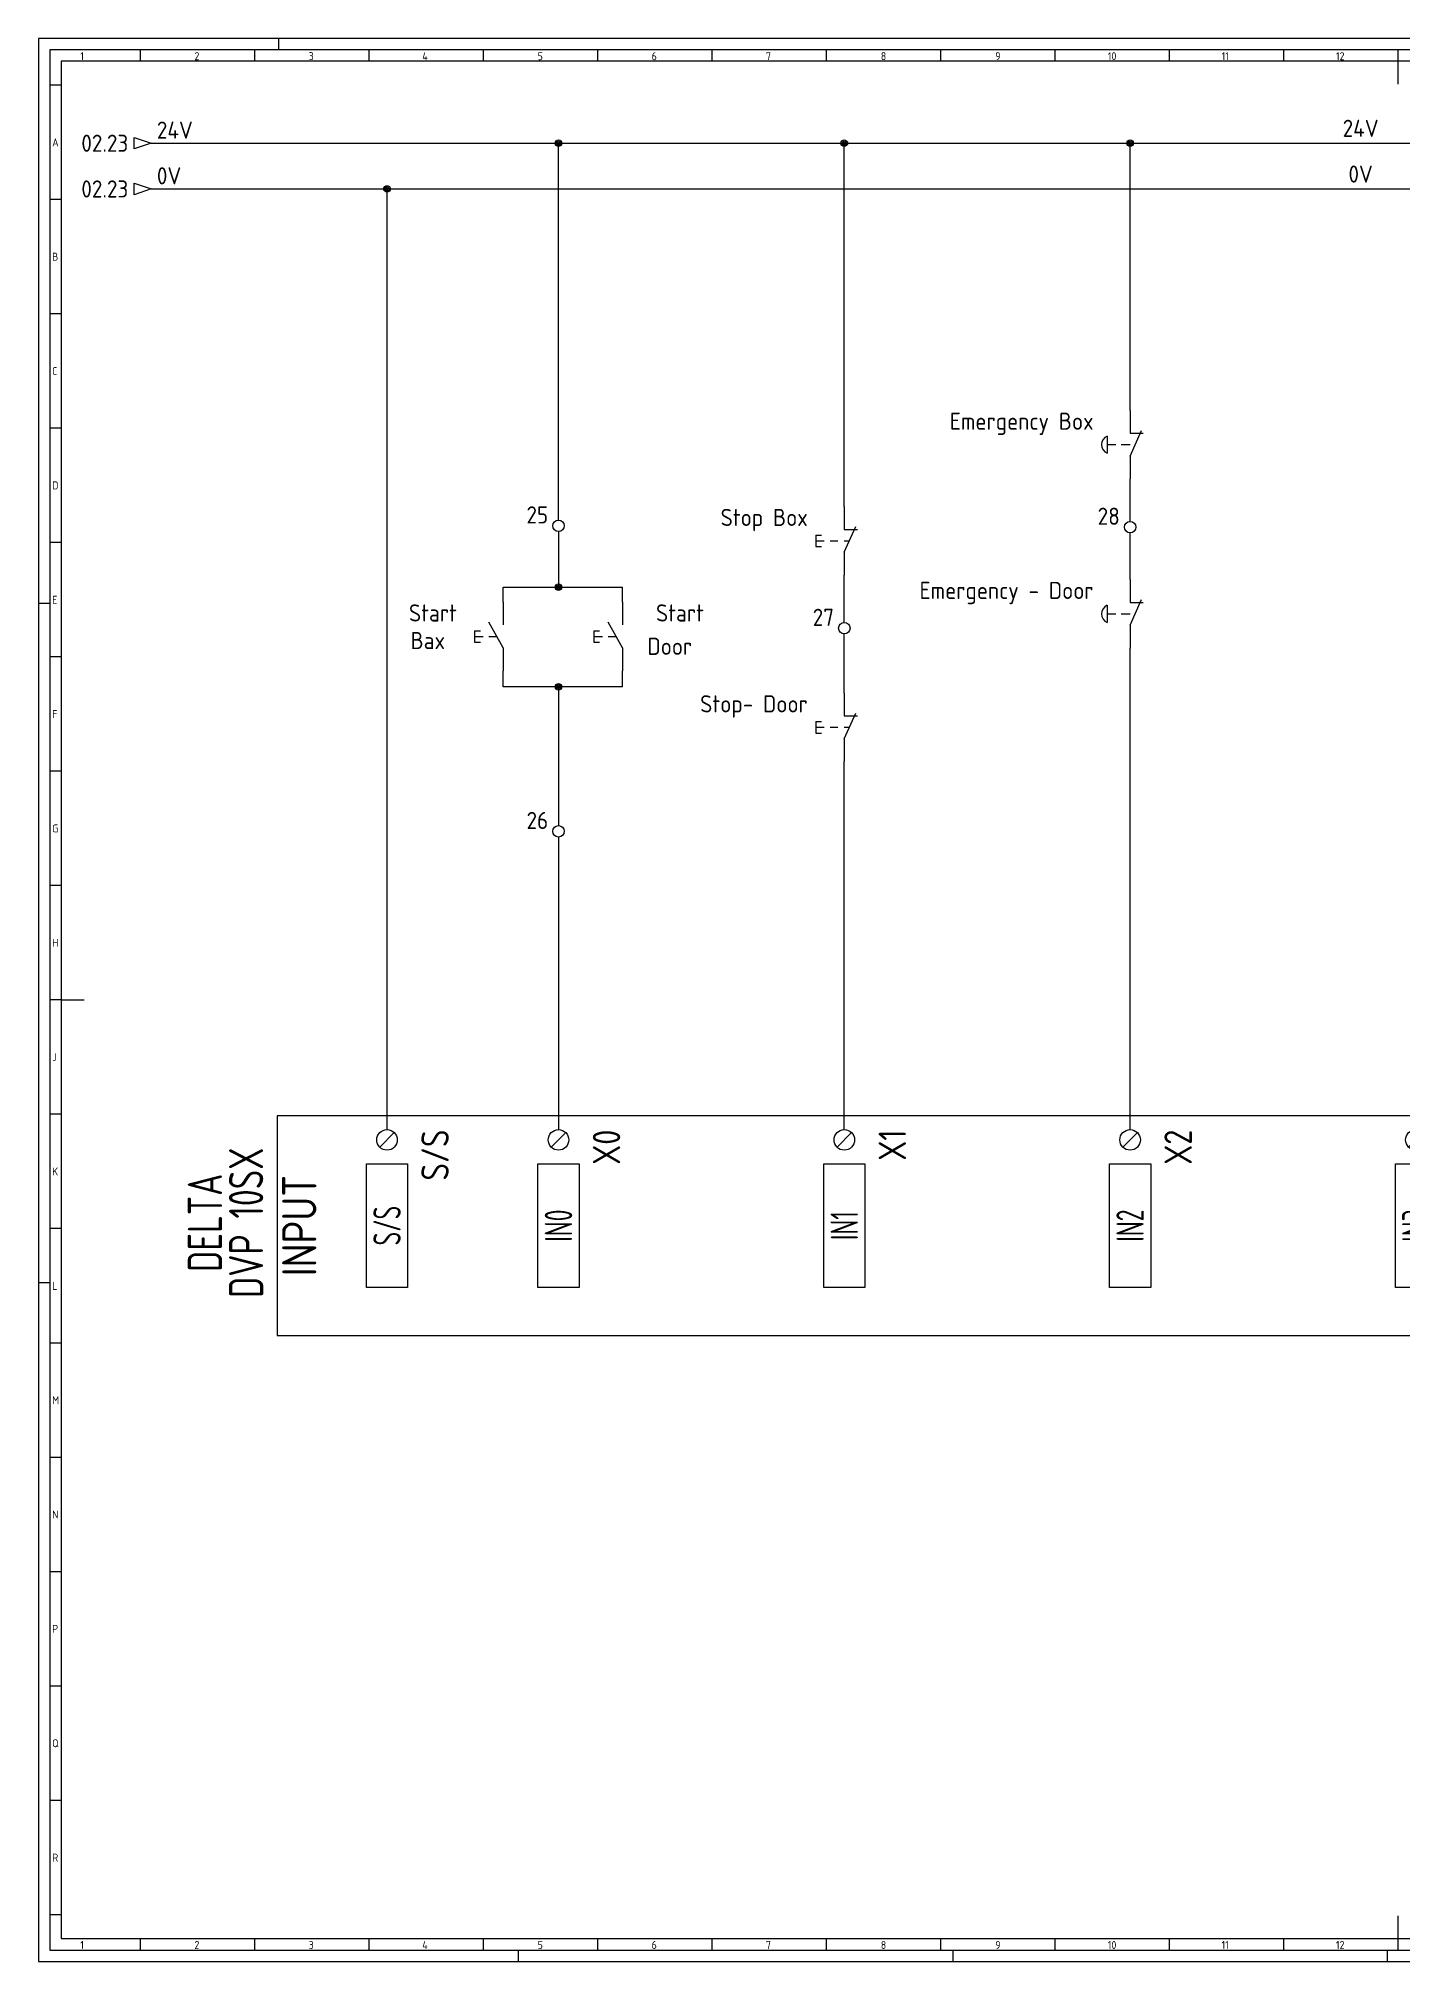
# Model space of a CAD drawing. Header units: millimetres. Extents: x 0 to 1189, y 5 to 846.
# Drawn here: x 0 to 597, y 5 to 846 of the extents above; entities that cross this region are included whole.
import ezdxf
from ezdxf.enums import TextEntityAlignment as Align

# ---------------------------------------------------------------- set-up
doc = ezdxf.new("R2010")
doc.units = ezdxf.units.MM
doc.header["$LTSCALE"] = 12
for name, color, linetype in [('035', 5, 'Continuous'), ('07', 7, 'Continuous'), ('DESC', 1, 'Continuous'), ('MISC', 2, 'Continuous'), ('RED_2.5mm^2', 1, 'Continuous'), ('SYMS', 7, 'Continuous'), ('TAGS', 51, 'Continuous'), ('TERMS', 4, 'Continuous'), ('WIRENO', 70, 'Continuous'), ('WIREREF_DEST', 61, 'Continuous'), ('XREF', 7, 'Continuous')]:
    doc.layers.add(name, color=color, linetype=linetype)
doc.styles.add('ISO Proportional', font='isocp.shx')
doc.styles.add('WD_IEC', font='ISOCP2.shx', dxfattribs={"width": 0.9, "height": 4})

# ---------------------------------------------------------------- blocks, each defined once
blk = doc.blocks.new('IEC_border_a0')
at = {"layer": '035', "color": 0}
for p, q in [((0, 841), (0, 0)), ((1189, 841), (0, 841)), ((44.5, 836), (44.5, 831)), ((94.5, 836), (94.5, 831)), ((105, 841), (105, 836)), ((144.5, 836), (144.5, 831)), ((194.5, 836), (194.5, 831)), ((244.5, 836), (244.5, 831)), ((294.5, 836), (294.5, 831)), ((344.5, 836), (344.5, 831)), ((394.5, 836), (394.5, 831)), ((444.5, 836), (444.5, 831)), ((494.5, 836), (494.5, 831)), ((544.5, 836), (544.5, 831)), ((594.5, 836), (594.5, 831)), ((9.98, 820.54), (5, 820.54)), ((9.98, 770.54), (5, 770.54)), ((9.98, 720.54), (5, 720.54)), ((9.98, 670.54), (5, 670.54)), ((9.98, 620.54), (5, 620.54)), ((0, 594), (5, 594)), ((10, 570.5), (5.02, 570.5)), ((10, 520.5), (5, 520.5)), ((10, 470.5), (5.02, 470.5)), ((10, 420.5), (5.02, 420.5)), ((10, 370.5), (5.02, 370.5)), ((10, 320.5), (5.02, 320.5)), ((0, 297), (5, 297)), ((10.02, 270.46), (5.03, 270.46)), ((10.02, 220.46), (5.03, 220.46)), ((10.02, 170.46), (5.03, 170.46)), ((10.02, 120.46), (5.03, 120.46)), ((10.02, 70.46), (5.03, 70.46)), ((10.03, 20.42), (5.05, 20.42)), ((44.5, 10), (44.5, 5)), ((94.5, 10), (94.5, 5)), ((144.5, 10), (144.5, 5)), ((194.5, 10), (194.5, 5)), ((244.5, 10), (244.5, 5)), ((294.5, 10), (294.5, 5)), ((344.5, 10), (344.5, 5)), ((394.5, 10), (394.5, 5)), ((444.5, 10), (444.5, 5)), ((494.5, 10), (494.5, 5)), ((544.5, 10), (544.5, 5)), ((594.5, 10), (594.5, 5)), ((0, 0), (1189, 0)), ((210, 0), (210, 5)), ((400, 0), (400, 5)), ((590, 0), (590, 5))]:
    blk.add_line(p, q, dxfattribs=at)
blk.add_lwpolyline([(10, 10), (1179, 10), (1179, 831), (10, 831)], close=True, dxfattribs=at)
at = {"layer": '07', "color": 0}
for p, q in [((594.5, 831), (594.5, 821)), ((10, 420.5), (20, 420.5)), ((594.5, 20), (594.5, 10))]:
    blk.add_line(p, q, dxfattribs=at)
blk.add_lwpolyline([(5, 5), (1184, 5), (1184, 836), (5, 836)], close=True, dxfattribs=at)
at = {"layer": '035', "color": 0, "style": 'ISO Proportional'}
for s, p in [('1', (18.31, 831.5)), ('2', (68.23, 831.5)), ('3', (118.18, 831.5)), ('4', (167.88, 831.5)), ('5', (218.34, 831.5)), ('6', (268.19, 831.5)), ('7', (318.17, 831.5)), ('8', (368.42, 831.5)), ('9', (418.46, 831.5)), ('10', (467.72, 831.5)), ('11', (517.49, 831.5)), ('12', (567.49, 831.5)), ('A', (6, 793.79)), ('B', (6, 743.79)), ('C', (6, 693.79)), ('D', (6, 643.79)), ('E', (6.02, 593.75)), ('F', (6.02, 543.75)), ('G', (6.02, 493.75)), ('H', (6.02, 443.75)), ('J', (6.02, 393.75)), ('K', (6.02, 343.75)), ('L', (6.03, 293.72)), ('M', (6.03, 243.72)), ('N', (6.03, 193.72)), ('P', (6.03, 143.72)), ('Q', (6.03, 93.72)), ('R', (6.05, 43.68)), ('1', (18.31, 5.5)), ('2', (68.23, 5.5)), ('3', (118.18, 5.5)), ('4', (167.88, 5.5)), ('5', (218.34, 5.5)), ('6', (268.19, 5.5)), ('7', (318.17, 5.5)), ('8', (368.42, 5.5)), ('9', (418.46, 5.5)), ('10', (467.72, 5.5)), ('11', (517.49, 5.5)), ('12', (567.49, 5.5))]:
    blk.add_text(s, height=3.5, dxfattribs=at).set_placement(p)
blk = doc.blocks.new('PLCIO_F85')
blk.add_line((631.03, 48), (631.03, -48))
at = {"layer": 'SYMS'}
for p, q in [((-48, 48), (-48, -48)), ((631.03, 48), (-48, 48)), ((-3.18, 34.32), (3.18, 40.68)), ((71.82, 34.32), (78.18, 40.68)), ((196.82, 34.32), (203.18, 40.68)), ((321.82, 34.32), (328.18, 40.68)), ((446.82, 34.32), (453.18, 40.68)), ((-9, -27), (-9, 27)), ((-9, 27), (9, 27)), ((9, 27), (9, -27)), ((66, -27), (66, 27)), ((66, 27), (84, 27)), ((84, 27), (84, -27)), ((191, -27), (191, 27)), ((191, 27), (209, 27)), ((209, 27), (209, -27)), ((316, -27), (316, 27)), ((316, 27), (334, 27)), ((334, 27), (334, -27)), ((441, -27), (441, 27)), ((441, 27), (459, 27)), ((459, 27), (459, -27)), ((9, -27), (-9, -27)), ((84, -27), (66, -27)), ((209, -27), (191, -27)), ((334, -27), (316, -27)), ((459, -27), (441, -27)), ((-48, -48), (631.03, -48))]:
    blk.add_line(p, q, dxfattribs=at)
for centre in [(0, 37.5), (75, 37.5), (200, 37.5), (325, 37.5), (450, 37.5)]:
    blk.add_circle(centre, 4.5, dxfattribs=at)
at = {"layer": 'SYMS', "style": 'WD_IEC', "width": 0.9}
for tag, p in [('TERMDESC02', (81.25, 60)), ('TERMDESC03', (206.25, 60)), ('TERMDESC04', (331.25, 60)), ('TERMDESC05', (456.25, 60)), ('TERMDESC01', (6.25, 60))]:
    blk.add_attdef(tag, text='', height=12, rotation=90, dxfattribs=at).set_placement(p, align=Align.TOP_LEFT)
at = {"layer": 'SYMS', "style": 'WD_IEC', "width": 0.9, "flags": 1}
for tag, p in [('X2TERM01', (0, 42)), ('X2TERM02', (75, 42)), ('X2TERM03', (200, 42)), ('X2TERM04', (325, 42)), ('X2TERM05', (450, 42))]:
    blk.add_attdef(tag, text='', height=1.92, rotation=90, dxfattribs=at).set_placement(p, align=Align.RIGHT)
at = {"layer": 'SYMS', "style": 'WD_IEC', "width": 0.9}
for tag, p in [('TERM01', (15, 42)), ('TERM02', (90, 42)), ('TERM03', (215, 42)), ('TERM04', (340, 42)), ('TERM05', (465, 42))]:
    blk.add_attdef(tag, text='', height=12, rotation=90, dxfattribs=at).set_placement(p, align=Align.TOP_RIGHT)
at = {"layer": 'SYMS', "style": 'WD_IEC'}
for tag, width, p in [('LINE1', 0.9, (-87, 0)), ('LINE2', 0.9, (-69, 0)), ('DESC', 0.9, (-50.84, 0)), ('INST', 0.8, (-159, 0)), ('LOC', 0.8, (-141, 0)), ('MFG', 0.8, (-123, 0)), ('CAT', 0.8, (-105, 0)), ('TAG', 0.9, (-30.87, 0))]:
    blk.add_attdef(tag, text='', height=15, rotation=90, dxfattribs=dict(at, width=width)).set_placement(p, align=Align.CENTER)
at = {"layer": 'SYMS', "style": 'WD_IEC', "width": 0.7}
for tag, p in [('TAGA02', (75, 0)), ('TAGA03', (200, 0)), ('TAGA04', (325, 0)), ('TAGA05', (450, 0)), ('TAGA01', (0, 0))]:
    blk.add_attdef(tag, text='', height=12, rotation=90, dxfattribs=at).set_placement(p, align=Align.MIDDLE_CENTER)
at = {"layer": 'SYMS', "linetype": 'Continuous', "style": 'WD_IEC', "width": 0.9, "flags": 9}
blk.add_attdef('ASSYCODE', text='', height=1.92, rotation=90, dxfattribs=at).set_placement((-102.85, -22.08), align=Align.CENTER)
at = {"layer": 'SYMS', "style": 'WD_IEC', "width": 0.9}
for tag, p in [('DESCA01', (-9, -111)), ('DESCB01', (9, -111)), ('DESCC01', (27, -111)), ('DESCD01', (45, -111)), ('DESCE01', (63, -111)), ('DESCA02', (66, -111)), ('DESCB02', (84, -111)), ('DESCC02', (102, -111)), ('DESCD02', (120, -111)), ('DESCE02', (138, -111)), ('DESCA03', (191, -111)), ('DESCB03', (209, -111)), ('DESCC03', (227, -111)), ('DESCD03', (245, -111)), ('DESCE03', (263, -111)), ('DESCA04', (316, -111)), ('DESCB04', (334, -111)), ('DESCC04', (352, -111)), ('DESCD04', (370, -111)), ('DESCE04', (388, -111)), ('DESCA05', (441, -111)), ('DESCB05', (459, -111)), ('DESCC05', (477, -111)), ('DESCD05', (495, -111)), ('DESCE05', (513, -111))]:
    blk.add_attdef(tag, text='', height=15, rotation=90, dxfattribs=at).set_placement(p, align=Align.RIGHT)
blk = doc.blocks.new('WDDOT')
for radius in [0.72, 0.449, 0.223]:
    blk.add_circle((0, 0), radius)
blk = doc.blocks.new('VPB11')
for p, q in [((0, 7.5), (0, 2.5)), ((-6.25, 1.25), (-6.25, -1.25)), ((-6.25, 1.25), (-5, 1.25)), ((-6.25, 0), (-4.375, 0)), ((0, -2.5), (-3.125, 3.125)), ((-3.125, 0), (-1.389, 0)), ((-6.25, -1.25), (-5, -1.25)), ((0, -2.5), (0, -7.5))]:
    blk.add_line(p, q)
at = {"style": 'WD_IEC'}
for tag, p in [('INST', (-8, 10.25)), ('LOC', (-8, 6.75)), ('TAG1', (-8, 3.25)), ('DESC1', (-8, -10.35)), ('DESC2', (-8, -13.85)), ('DESC3', (-8, -17.35))]:
    blk.add_attdef(tag, text='', height=2.5, dxfattribs=at).set_placement(p, align=Align.RIGHT)
blk.add_attdef('TERM01', text='', height=2, rotation=90, dxfattribs=at).set_placement((-1, 7.5), align=Align.RIGHT)
at = {"style": 'WD_IEC', "flags": 1}
for tag, p, height in [('X2TERM01', (0, 7.5), 0.32), ('CONTACT', (0.5, 4.5), 1), ('COMMON', (1.75, 3.25), 1), ('X1LINK', (0, 0), 0.32), ('ASSYCODE', (1, -4), 1), ('X8TERM02', (0, -7.5), 0.32), ('FAMILY', (1, -5.5), 1), ('CATDESC', (1, -7), 1)]:
    blk.add_attdef(tag, p, '', height=height, dxfattribs=at)
at = {"style": 'WD_IEC', "flags": 9}
for tag, p in [('MFG', (-8.5, -0.25)), ('CAT', (-8.5, -2.75))]:
    blk.add_attdef(tag, text='', height=1.5, dxfattribs=at).set_placement(p, align=Align.RIGHT)
at = {"style": 'WD_IEC'}
blk.add_attdef('TERM02', (-1, -7.5), '', height=2, rotation=90, dxfattribs=at)
at = {"lineweight": 15, "style": 'WD_IEC'}
blk.add_attdef('XREF', text='', height=2.5, dxfattribs=at).set_placement((-8, -6.35), align=Align.RIGHT)
blk = doc.blocks.new('VT0002')
blk.add_circle((0, 0), 1.25)
at = {"style": 'WD_IEC'}
for tag, p in [('INST', (-2.25, 6.5)), ('LOC', (-2.25, 3.5)), ('DESC1', (-2.25, -6.25)), ('DESC2', (-2.25, -9.25)), ('DESC3', (-2.25, -12.25))]:
    blk.add_attdef(tag, text='', height=2.5, dxfattribs=at).set_placement(p, align=Align.RIGHT)
at = {"style": 'WD_IEC', "flags": 1}
for tag, p, height in [('ASSYCODE', (2.75, 10.75), 1), ('CATDESC', (2.75, 9.25), 1), ('MFG', (2.75, 7.25), 1.5), ('CAT', (2.75, 4.75), 1.5), ('X4PIN01', (-1.25, 1), 0.25), ('X4TERM01', (-1.25, 0), 0.25), ('X4TERMDESC01', (-1.25, 0.5), 0.4), ('STRIPSEQ', (0, 0), 0.025), ('X2PIN01', (0, 2.25), 0.25), ('X2TERM01', (0, 1.25), 0.25), ('X8PIN01', (0, -0.25), 0.25), ('X2TERMDESC01', (0, 1.75), 0.4), ('X1PIN01', (1.25, 1), 0.25), ('X1TERM01', (1.25, 0), 0.25), ('X1TERMDESC01', (1.25, 0.5), 0.4), ('LINKTERM', (0, -0.04), 0.025), ('X8TERM01', (0, -1.25), 0.25), ('X8TERMDESC01', (0, -0.75), 0.4)]:
    blk.add_attdef(tag, p, '', height=height, dxfattribs=at)
at = {"style": 'WD_IEC', "flags": 8}
for tag, height, p in [('TAGSTRIP', 2.5, (-2.25, 0.5)), ('TERM01', 2, (-2.25, -3.25))]:
    blk.add_attdef(tag, text='', height=height, dxfattribs=at).set_placement(p, align=Align.RIGHT)
blk = doc.blocks.new('HA1D3')
blk.add_lwpolyline([(0, 0), (-3.75, -1.25), (-3.75, 1.25)], close=True)
at = {"style": 'WD_IEC'}
blk.add_attdef('XREF', text='', height=2.5, dxfattribs=at).set_placement((-5, 0), align=Align.MIDDLE_RIGHT)
at = {"style": 'WD_IEC', "flags": 1}
blk.add_attdef('SIGCODE', text='', height=1, dxfattribs=at).set_placement((-2.5, 1.8), align=Align.RIGHT)
at = {"style": 'WD_IEC'}
for tag, p, height, flags in [('X1TERM01', (0, 0), 0.32, 1), ('WIRENO', (1.25, 1), 2.5, 8)]:
    blk.add_attdef(tag, p, '', height=height, dxfattribs=dict(at, flags=flags))
blk.add_attdef('DESC1', text='', height=2.5, dxfattribs=at).set_placement((1.25, -1), align=Align.TOP_LEFT)
blk = doc.blocks.new('WD_WNH')
at = {"linetype": 'Continuous', "style": 'WD_IEC', "width": 0.8}
blk.add_attdef('WIRENO', text='', height=2.5, dxfattribs=at).set_placement((0, 0.75), align=Align.CENTER)
at = {"style": 'WD_IEC', "flags": 1}
for tag, p in [('W08USER', (0, 0.375)), ('W04USER', (0, 0.875)), ('W05USER', (0, 0.75)), ('W09USER', (0, 0.25)), ('W03USER', (0, 1)), ('W06USER', (0, 0.625)), ('W07USER', (0, 0.5)), ('W02USER', (0, 1.125)), ('W01USER', (0, 1.25)), ('W10USER', (0, 0.125))]:
    blk.add_attdef(tag, text='', height=0.08, dxfattribs=at).set_placement(p, align=Align.CENTER)
blk = doc.blocks.new('VPB12')
for p, q in [((0, 7.5), (0, 2.5)), ((-6.25, 1.25), (-6.25, -1.25)), ((-6.25, 1.25), (-5, 1.25)), ((-6.25, 0), (-4.38, 0)), ((-3.12, 0), (-1.39, 0)), ((0, -2.5), (2.5, 3.12)), ((0, 2.5), (2.87, 2.5)), ((0, 0), (1.11, 0)), ((-6.25, -1.25), (-5, -1.25)), ((0, -2.5), (0, -7.5))]:
    blk.add_line(p, q)
at = {"style": 'WD_IEC'}
for tag, p in [('INST', (-8, 10.25)), ('LOC', (-8, 6.75)), ('TAG1', (-8, 3.25)), ('DESC1', (-8, -10.35)), ('DESC2', (-8, -13.85)), ('DESC3', (-8, -17.35))]:
    blk.add_attdef(tag, text='', height=2.5, dxfattribs=at).set_placement(p, align=Align.RIGHT)
blk.add_attdef('TERM01', text='', height=2, rotation=90, dxfattribs=at).set_placement((-1, 7.5), align=Align.RIGHT)
at = {"style": 'WD_IEC', "flags": 1}
for tag, p, height in [('X2TERM01', (0, 7.5), 0.32), ('CONTACT', (0.5, 4.5), 1), ('COMMON', (1.75, 3.25), 1), ('X1LINK', (1.5, 0), 0.32), ('ASSYCODE', (1, -4), 1), ('X8TERM02', (0, -7.5), 0.32), ('FAMILY', (1, -5.5), 1), ('CATDESC', (1, -7), 1)]:
    blk.add_attdef(tag, p, '', height=height, dxfattribs=at)
at = {"style": 'WD_IEC', "flags": 9}
for tag, p in [('MFG', (-8.5, -0.25)), ('CAT', (-8.5, -2.75))]:
    blk.add_attdef(tag, text='', height=1.5, dxfattribs=at).set_placement(p, align=Align.RIGHT)
at = {"style": 'WD_IEC'}
blk.add_attdef('TERM02', (-1, -7.5), '', height=2, rotation=90, dxfattribs=at)
at = {"lineweight": 15, "style": 'WD_IEC'}
blk.add_attdef('XREF', text='', height=2.5, dxfattribs=at).set_placement((-8, -6.35), align=Align.RIGHT)
blk = doc.blocks.new('VPB12M')
for p, q in [((0, 7.5), (0, 2.5)), ((-5, 1.875), (-5, -1.875)), ((-5, 0), (-3.125, 0)), ((-1.94444, 0), (0, 0)), ((0, -2.5), (2.5, 3.125)), ((0, 2.5), (2.8678, 2.5)), ((0, -2.5), (0, -7.5))]:
    blk.add_line(p, q)
blk.add_arc((-4.21875, 0), 2.03125, 112.6198649, 247.3801351)
at = {"style": 'WD_IEC'}
for tag, p in [('INST', (-8, 10.25)), ('LOC', (-8, 6.75)), ('TAG1', (-8, 3.25)), ('DESC1', (-8, -10.35)), ('DESC2', (-8, -13.85)), ('DESC3', (-8, -17.35))]:
    blk.add_attdef(tag, text='', height=2.5, dxfattribs=at).set_placement(p, align=Align.RIGHT)
blk.add_attdef('TERM01', text='', height=2, rotation=90, dxfattribs=at).set_placement((-1, 7.5), align=Align.RIGHT)
at = {"style": 'WD_IEC', "flags": 1}
for tag, p, height in [('X2TERM01', (0, 7.5), 0.32), ('CONTACT', (0.5, 4.5), 1), ('COMMON', (1.75, 3.25), 1), ('X1LINK', (1.5, 0), 0.32), ('ASSYCODE', (1, -4), 1), ('X8TERM02', (0, -7.5), 0.32), ('FAMILY', (1, -5.5), 1), ('CATDESC', (1, -7), 1)]:
    blk.add_attdef(tag, p, '', height=height, dxfattribs=at)
at = {"style": 'WD_IEC', "flags": 9}
for tag, p in [('MFG', (-8.5, -0.25)), ('CAT', (-8.5, -2.75))]:
    blk.add_attdef(tag, text='', height=1.5, dxfattribs=at).set_placement(p, align=Align.RIGHT)
at = {"style": 'WD_IEC'}
blk.add_attdef('TERM02', (-1, -7.5), '', height=2, rotation=90, dxfattribs=at)
at = {"lineweight": 15, "style": 'WD_IEC'}
blk.add_attdef('XREF', text='', height=2.5, dxfattribs=at).set_placement((-8, -6.35), align=Align.RIGHT)

msp = doc.modelspace()

# ---------------------------------------------------------------- linework, layer by layer
at = {"layer": 'RED_2.5mm^2', "color": 0}
for p, q in [((49.29, 800.12), (1107.04, 800.12)), ((227.45, 635.34), (227.45, 800.12)), ((352.45, 641.23), (352.45, 800.12)), ((477.45, 683.3), (477.45, 800.12)), ((49.29, 780.12), (1107.04, 780.12)), ((152.45, 368.77), (152.45, 780.12)), ((477.45, 634.75), (477.45, 653.3)), ((227.45, 630.34), (227.45, 605.93)), ((477.45, 609.3), (477.45, 629.75)), ((203.28, 605.93), (255.44, 605.93)), ((203.28, 599.45), (203.28, 605.93)), ((255.44, 599.45), (255.44, 605.93)), ((352.45, 590.54), (352.45, 611.23)), ((352.45, 559.69), (352.45, 585.54)), ((477.45, 368.77), (477.45, 579.3)), ((203.28, 562.42), (203.28, 569.45)), ((255.44, 562.42), (255.44, 569.45)), ((255.44, 562.42), (203.28, 562.42)), ((227.45, 562.42), (227.45, 501.71)), ((352.45, 368.77), (352.45, 529.69)), ((227.45, 496.71), (227.45, 368.77))]:
    msp.add_line(p, q, dxfattribs=at)

# ---------------------------------------------------------------- block references
msp.add_blockref('IEC_border_a0', (0, 4.94))
at = {"layer": 'SYMS'}
ref = msp.add_blockref('HA1D3', (49.29, 800.12), dxfattribs=dict(at, xscale=2, yscale=2, zscale=2))
ref.add_attrib('XREF', '02.23', dxfattribs={"layer": 'XREF', "height": 7.5, "style": 'WD_IEC'}).set_placement((39.29, 800.12), align=Align.MIDDLE_RIGHT)
ref.add_attrib('WIRENO', '24V', (51.79, 802.12), dxfattribs={"layer": 'WIREREF_DEST', "height": 7.5, "style": 'WD_IEC', "flags": 8})
at = {"layer": 'SYMS', "color": 0, "xscale": 2, "yscale": 2, "zscale": 2}
for p in [(227.45, 800.12), (352.45, 800.12), (477.45, 800.12), (152.45, 780.12), (227.45, 605.93), (227.45, 562.42)]:
    msp.add_blockref('WDDOT', p, dxfattribs=at)
at = {"layer": 'SYMS'}
ref = msp.add_blockref('HA1D3', (49.29, 780.12), dxfattribs=dict(at, xscale=2, yscale=2, zscale=2))
ref.add_attrib('XREF', '02.23', dxfattribs={"layer": 'XREF', "height": 7.5, "style": 'WD_IEC'}).set_placement((39.29, 780.12), align=Align.MIDDLE_RIGHT)
ref.add_attrib('WIRENO', '0V', (51.79, 782.12), dxfattribs={"layer": 'WIREREF_DEST', "height": 7.5, "style": 'WD_IEC', "flags": 8})
at = {"layer": 'SYMS', "color": 0}
ref = msp.add_blockref('VPB12M', (477.45, 668.3), dxfattribs=dict(at, xscale=2, yscale=2, zscale=2))
ref.add_attrib('TAG1', 'Emergency Box', dxfattribs={"layer": 'TAGS', "height": 7.5, "style": 'WD_IEC'}).set_placement((461.45, 674.8), align=Align.RIGHT)
at = {"layer": 'SYMS'}
ref = msp.add_blockref('VT0002', (227.45, 632.84), dxfattribs=dict(at, xscale=2, yscale=2, zscale=2))
ref.add_attrib('TAGSTRIP', '25', dxfattribs={"layer": 'TAGS', "height": 7.5, "style": 'WD_IEC', "flags": 8}).set_placement((222.95, 633.84), align=Align.RIGHT)
at = {"layer": 'SYMS', "color": 0}
ref = msp.add_blockref('VPB12', (352.45, 626.23), dxfattribs=dict(at, xscale=2, yscale=2, zscale=2))
ref.add_attrib('TAG1', 'Stop Box', dxfattribs={"layer": 'TAGS', "height": 7.5, "style": 'WD_IEC'}).set_placement((336.45, 632.73), align=Align.RIGHT)
at = {"layer": 'SYMS'}
ref = msp.add_blockref('VT0002', (477.45, 632.25), dxfattribs=dict(at, xscale=2, yscale=2, zscale=2))
ref.add_attrib('TAGSTRIP', '28', dxfattribs={"layer": 'TAGS', "height": 7.5, "style": 'WD_IEC', "flags": 8}).set_placement((472.95, 633.25), align=Align.RIGHT)
at = {"layer": 'SYMS', "color": 0}
ref = msp.add_blockref('VPB12M', (477.45, 594.3), dxfattribs=dict(at, xscale=2, yscale=2, zscale=2))
ref.add_attrib('TAG1', 'Emergency - Door', dxfattribs={"layer": 'TAGS', "height": 7.5, "style": 'WD_IEC'}).set_placement((461.45, 600.8), align=Align.RIGHT)
at = {"layer": 'SYMS', "color": 7, "true_color": 0xffffff}
ref = msp.add_blockref('VPB11', (203.28, 584.45), dxfattribs=dict(at, xscale=2, yscale=2, zscale=2))
ref.add_attrib('DESC1', 'Bax', dxfattribs={"layer": 'DESC', "height": 7.5, "style": 'WD_IEC'}).set_placement((177.82, 578.88), align=Align.RIGHT)
ref.add_attrib('TAG1', 'Start ', dxfattribs={"layer": 'TAGS', "height": 7.5, "style": 'WD_IEC'}).set_placement((187.28, 590.95), align=Align.RIGHT)
ref = msp.add_blockref('VPB11', (255.44, 584.45), dxfattribs=dict(at, xscale=2, yscale=2, zscale=2))
ref.add_attrib('DESC1', 'Door', dxfattribs={"layer": 'DESC', "height": 7.5, "style": 'WD_IEC'}).set_placement((285.89, 576.37), align=Align.RIGHT)
ref.add_attrib('TAG1', 'Start ', dxfattribs={"layer": 'TAGS', "height": 7.5, "style": 'WD_IEC'}).set_placement((295.32, 590.95), align=Align.RIGHT)
at = {"layer": 'SYMS'}
ref = msp.add_blockref('VT0002', (352.45, 588.04), dxfattribs=dict(at, xscale=2, yscale=2, zscale=2))
ref.add_attrib('TAGSTRIP', '27', dxfattribs={"layer": 'TAGS', "height": 7.5, "style": 'WD_IEC', "flags": 8}).set_placement((347.95, 589.04), align=Align.RIGHT)
at = {"layer": 'SYMS', "color": 7, "true_color": 0xffffff}
ref = msp.add_blockref('VPB12', (352.45, 544.69), dxfattribs=dict(at, xscale=2, yscale=2, zscale=2))
ref.add_attrib('TAG1', 'Stop- Door', dxfattribs={"layer": 'TAGS', "height": 7.5, "style": 'WD_IEC'}).set_placement((336.45, 551.19), align=Align.RIGHT)
at = {"layer": 'SYMS'}
ref = msp.add_blockref('VT0002', (227.45, 499.21), dxfattribs=dict(at, xscale=2, yscale=2, zscale=2))
ref.add_attrib('TAGSTRIP', '26', dxfattribs={"layer": 'TAGS', "height": 7.5, "style": 'WD_IEC', "flags": 8}).set_placement((222.95, 500.21), align=Align.RIGHT)
at = {"layer": 'SYMS', "color": 0}
ref = msp.add_blockref('PLCIO_F85', (152.45, 326.77), dxfattribs=at)
ref.add_attrib('TERM01', 'S/S', dxfattribs={"layer": 'TERMS', "height": 12, "rotation": 90, "style": 'WD_IEC', "width": 0.9}).set_placement((167.45, 368.77), align=Align.TOP_RIGHT)
ref.add_attrib('TAGA01', 'S/S', dxfattribs={"layer": 'TAGS', "height": 12, "rotation": 90, "style": 'WD_IEC', "width": 0.7}).set_placement((152.45, 326.77), align=Align.MIDDLE_CENTER)
ref.add_attrib('TAG', 'INPUT', dxfattribs={"layer": 'TAGS', "height": 15, "rotation": 90, "style": 'WD_IEC', "width": 0.9}).set_placement((121.59, 326.77), align=Align.CENTER)
ref.add_attrib('CAT', 'DVP 10SX', dxfattribs={"layer": 'MISC', "height": 15, "rotation": 90, "style": 'WD_IEC', "width": 0.8}).set_placement((98.3, 328.01), align=Align.CENTER)
ref.add_attrib('MFG', 'DELTA', dxfattribs={"layer": 'MISC', "height": 15, "rotation": 90, "style": 'WD_IEC', "width": 0.8}).set_placement((80.3, 328.01), align=Align.CENTER)
ref.add_attrib('TERM02', 'X0', dxfattribs={"layer": 'TERMS', "height": 12, "rotation": 90, "style": 'WD_IEC', "width": 0.9}).set_placement((242.45, 368.77), align=Align.TOP_RIGHT)
ref.add_attrib('TAGA02', 'IN0', dxfattribs={"layer": 'TAGS', "height": 12, "rotation": 90, "style": 'WD_IEC', "width": 0.7}).set_placement((227.45, 326.77), align=Align.MIDDLE_CENTER)
ref.add_attrib('TERM03', 'X1', dxfattribs={"layer": 'TERMS', "height": 12, "rotation": 90, "style": 'WD_IEC', "width": 0.9}).set_placement((367.45, 368.77), align=Align.TOP_RIGHT)
ref.add_attrib('TAGA03', 'IN1', dxfattribs={"layer": 'TAGS', "height": 12, "rotation": 90, "style": 'WD_IEC', "width": 0.7}).set_placement((352.45, 326.77), align=Align.MIDDLE_CENTER)
ref.add_attrib('TERM04', 'X2', dxfattribs={"layer": 'TERMS', "height": 12, "rotation": 90, "style": 'WD_IEC', "width": 0.9}).set_placement((492.45, 368.77), align=Align.TOP_RIGHT)
ref.add_attrib('TAGA04', 'IN2', dxfattribs={"layer": 'TAGS', "height": 12, "rotation": 90, "style": 'WD_IEC', "width": 0.7}).set_placement((477.45, 326.77), align=Align.MIDDLE_CENTER)
ref.add_attrib('TERM05', 'X3', dxfattribs={"layer": 'TERMS', "height": 12, "rotation": 90, "style": 'WD_IEC', "width": 0.9}).set_placement((617.45, 368.77), align=Align.TOP_RIGHT)
ref.add_attrib('TAGA05', 'IN3', dxfattribs={"layer": 'TAGS', "height": 12, "rotation": 90, "style": 'WD_IEC', "width": 0.7}).set_placement((602.45, 326.77), align=Align.MIDDLE_CENTER)
at = {"layer": 'WIRENO'}
ref = msp.add_blockref('WD_WNH', (578.16, 800.12), dxfattribs=dict(at, xscale=2, yscale=2, zscale=2))
ref.add_attrib('WIRENO', '24V', dxfattribs={"linetype": 'Continuous', "height": 7.5, "style": 'WD_IEC'}).set_placement((578.28, 802.89), align=Align.CENTER)
ref = msp.add_blockref('WD_WNH', (578.16, 780.12), dxfattribs=dict(at, xscale=2, yscale=2, zscale=2))
ref.add_attrib('WIRENO', '0V', dxfattribs={"linetype": 'Continuous', "height": 7.5, "style": 'WD_IEC'}).set_placement((578.28, 782.89), align=Align.CENTER)

doc.saveas('drawing.dxf')
